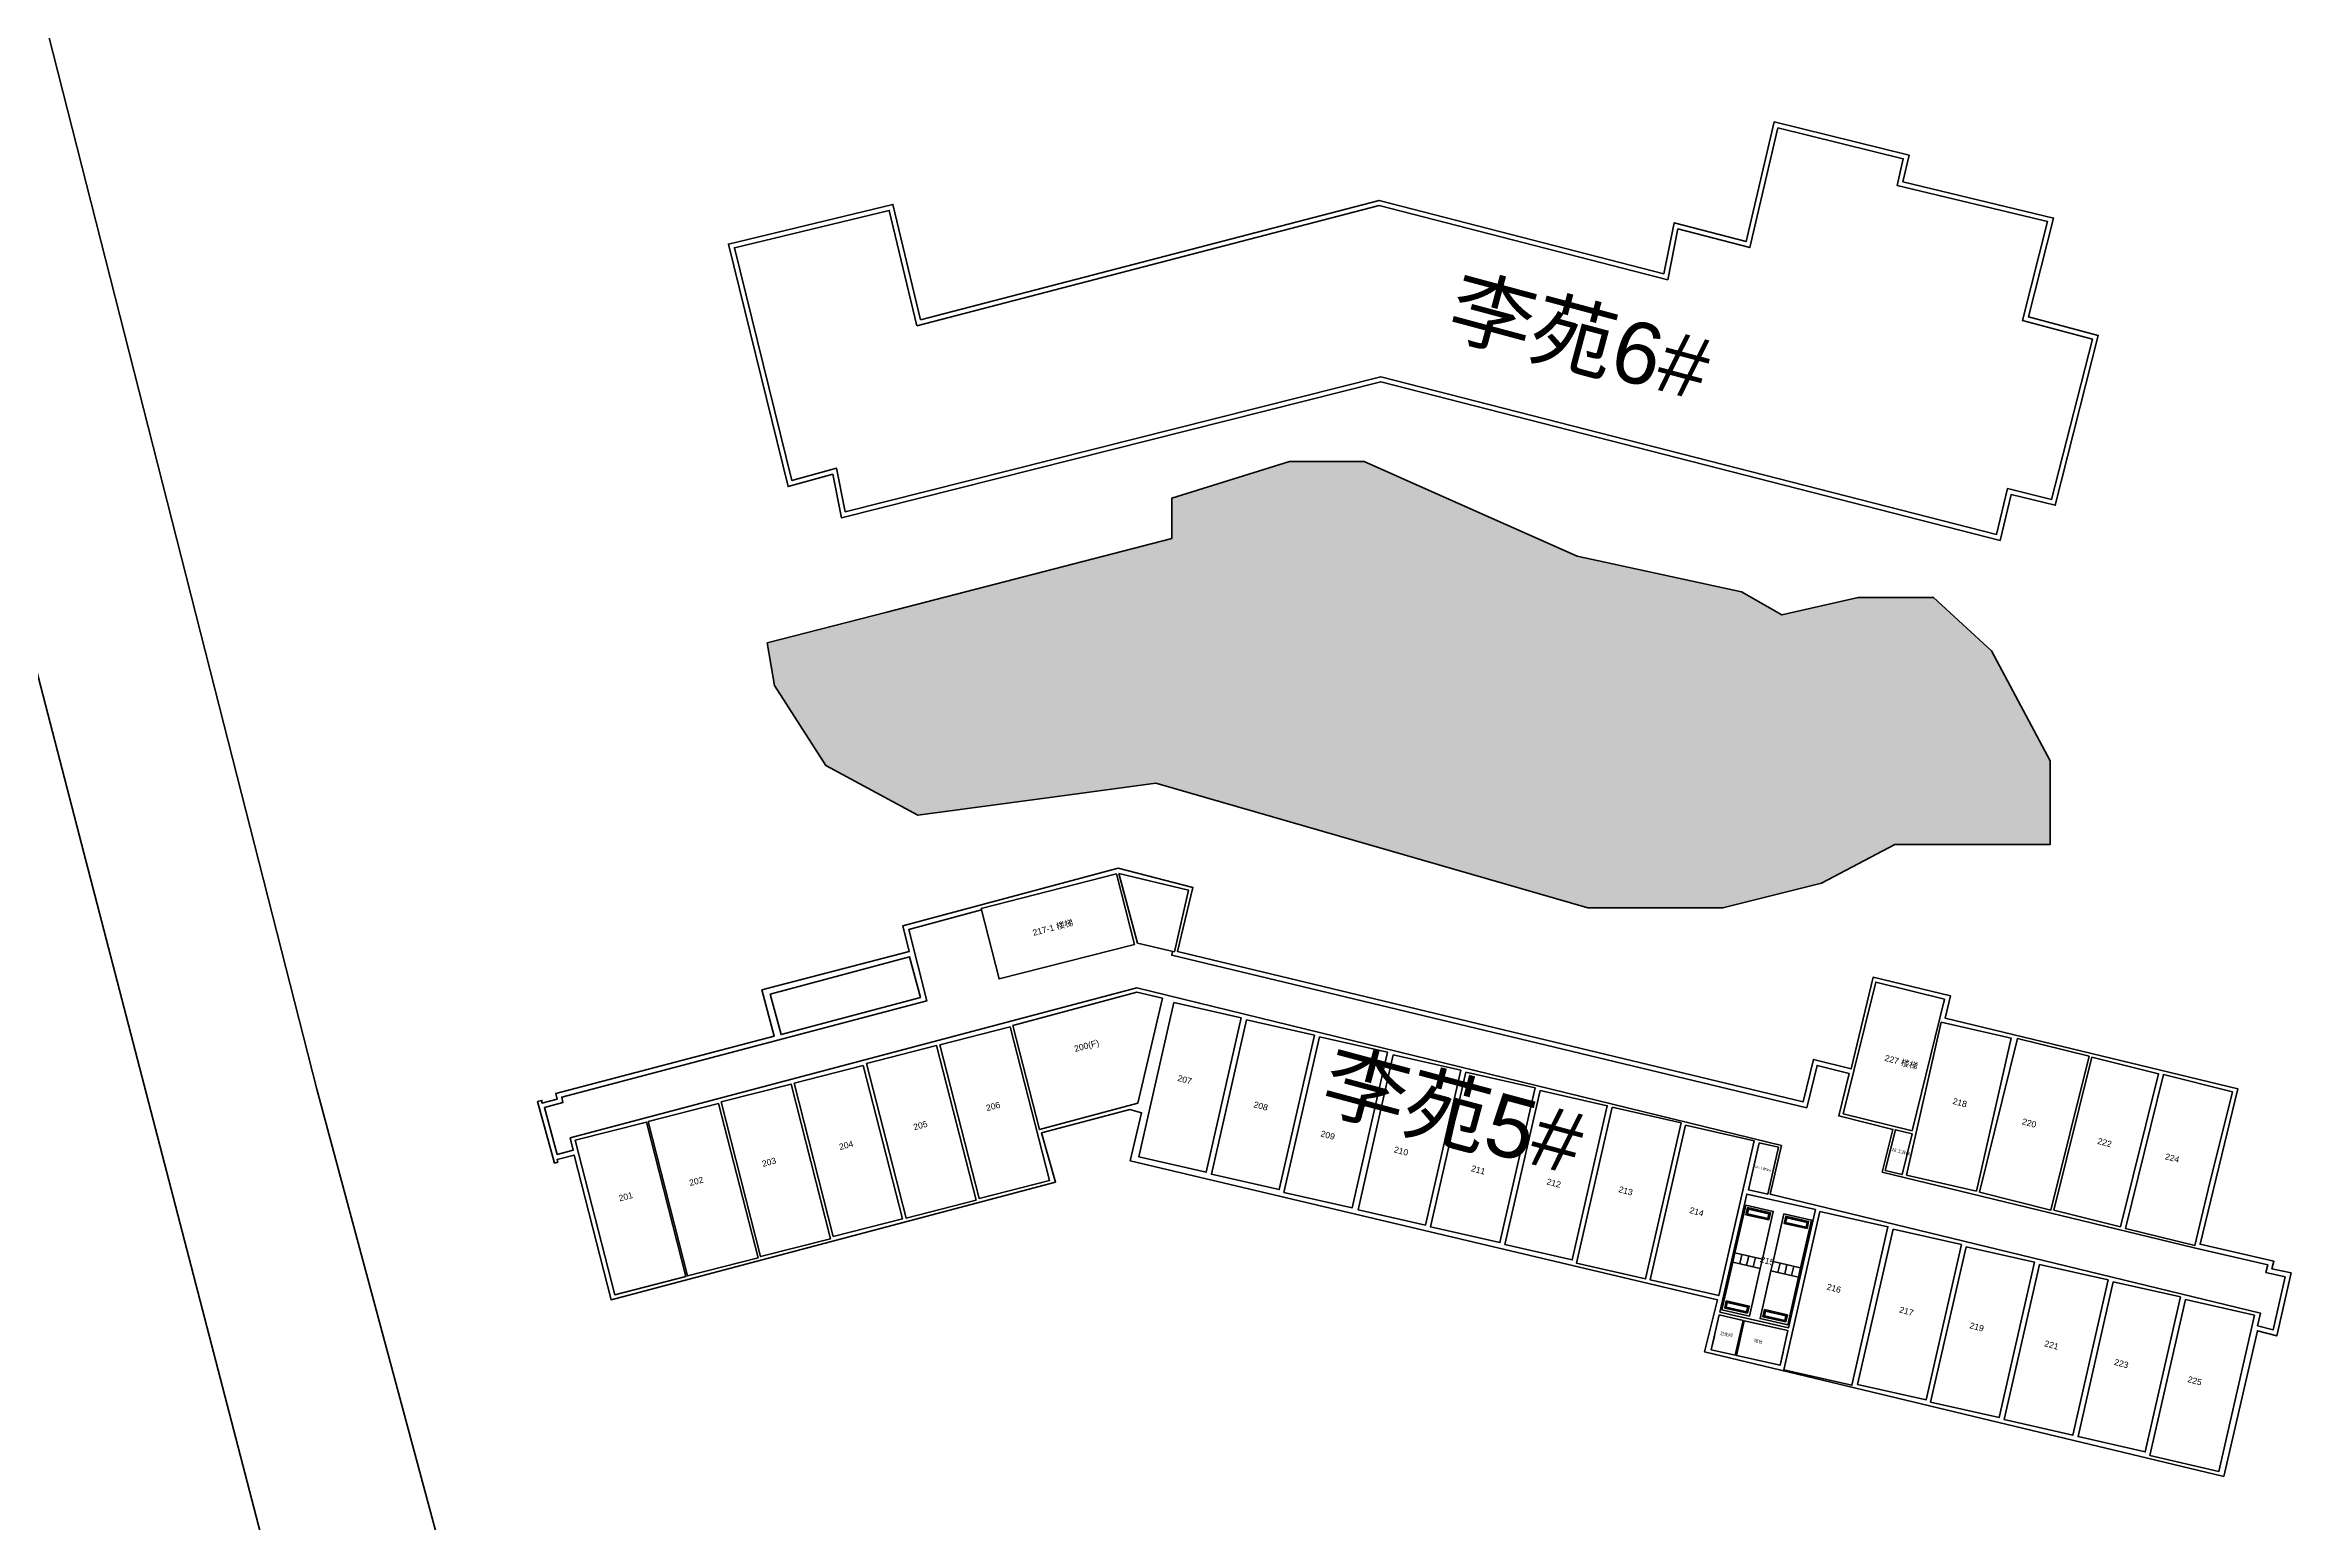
# Model space of a CAD drawing. Header units: millimetres. Extents: x -326080 to 309193, y -226399 to 796887.
# Drawn here: x 98151 to 207647, y 652706 to 724797 of the extents above; entities that cross this region are included whole.
import ezdxf

# ---------------------------------------------------------------- set-up
doc = ezdxf.new("R2010")
doc.units = ezdxf.units.MM
doc.layers.add('wall-floor', color=7, linetype='Continuous')
doc.styles.add('Annotative', font='arial.ttf')
doc.styles.get("Standard").update_dxf_attribs({"font": 'arial.ttf'})

msp = doc.modelspace()

# ---------------------------------------------------------------- hatches: boundary and pattern name
at = {"layer": 'wall-floor', "linetype": 'ByBlock', "lineweight": 211, "true_color": 0x58ba48, "transparency": 33554687}
h = msp.add_hatch(dxfattribs=at)
h.set_pattern_fill('AR-SAND', color=85, scale=0.5)
h.set_pattern_definition([(37.5, (2389.561, 17033.26), (-0.80001565, 24.47066187), [0, -19.304, 0, -21.59, 0, -20.6375]), (7.5, (2389.56, 17033.26), (22.4761642, 35.841255), [0, -10.414, 0, -17.399, 0, -6.6675]), (327.5, (2373.94, 17033.26), (39.5496185, 0.07185923), [0, -6.35, 0, -22.86, 0, -29.845]), (317.5, (2373.94, 17033.26), (38.1778226, 11.1464662), [0, -3.175, 0, -14.986, 0, -17.145])])
h.paths.add_polyline_path([(193043.496, 695252.697), (190220.94, 697850.198), (186547.141, 697850.198), (182828.525, 696999.295), (180857.227, 698118.904), (172837.581, 699865.502), (165893.204, 702955.637), (162464.542, 704481.336), (158814.421, 704481.336), (153079.72, 702686.931), (153079.72, 700716.413), (139190.95, 697133.644), (133367.538, 695631.428), (133714.88, 693548.311), (136223.805, 689652.051), (140704.059, 687233.684), (147379.622, 688129.372), (152303.368, 688790.012), (173365.04, 682710.442), (179950.983, 682710.442), (184755.036, 683922.202), (188339.23, 685803.15), (194342.76, 685803.15), (195910.838, 685803.15), (195910.838, 689878.544)])

# ---------------------------------------------------------------- linework, layer by layer
at = {"layer": 'wall-floor', "linetype": 'ByBlock', "lineweight": 211}
for p, q in [((180534.428, 665888.675), (180429.957, 665429.574)), ((181877.965, 665582.945), (180534.428, 665888.675)), ((180770.2, 665352.15), (180874.672, 665811.251)), ((181101.725, 665276.709), (181206.196, 665735.81)), ((181773.493, 665123.844), (180429.957, 665429.574)), ((181433.25, 665201.268), (181537.721, 665660.369)), ((181877.965, 665582.945), (181773.493, 665123.844)), ((182397.118, 665464.808), (182292.647, 665005.707)), ((183636.183, 664699.977), (182292.647, 665005.707)), ((183740.655, 665159.078), (182397.118, 665464.808)), ((182632.89, 664928.283), (182737.362, 665387.384)), ((182964.415, 664852.842), (183068.886, 665311.943)), ((183295.94, 664777.401), (183400.411, 665236.502)), ((183740.655, 665159.078), (183636.183, 664699.977)), ((179385.145, 661162.793), (179532.64, 661810.962))]:
    msp.add_line(p, q, dxfattribs=at)
for points in [[(81802.483, 789103.228), (96697.09, 731675.576), (106437.738, 693393.457), (111404.757, 673872.372), (123132.249, 630224.171), (131628.78, 598078.897), (118235.267, 545493.951)], [(73943.172, 786834.081), (79887.144, 764420.727), (85328.101, 743904.126), (93217.434, 711699.866), (99927.909, 685831.774), (110747.28, 644206.299), (107419.884, 643316.26), (119294.565, 596326.987), (107432.418, 548074.284), (93468.492, 552332.762), (89622.49, 537309.794), (84019.593, 515424.176), (92129.679, 513453.528), (87864.404, 496932.147), (100127.094, 493675.246), (87556.739, 444768.588), (52299.597, 500149.935), (39829.288, 517965.464), (35166.793, 528808.604), (28886.666, 552397.187)], [(140652.339, 711091.216), (139314.789, 716725.357), (131764.053, 714907.496), (134557.12, 703555.034), (136742.926, 704153.604), (137162.13, 702028.697), (163272.088, 708612.918), (193291.692, 700925.32), (193817.929, 703156.692), (195976.282, 702631.429), (197959.494, 710453.494), (194553.403, 711356.334), (195776.012, 716176.332), (188436.907, 717944.395), (188738.007, 719242.225), (182633.201, 720746.319), (181257.773, 714911.816), (177753.246, 715820.667), (177260.72, 713340.268), (163197.349, 716961.229), (140652.339, 711091.216)], [(133367.538, 695631.428), (133714.88, 693548.311), (136223.805, 689652.051), (140704.059, 687233.684), (147379.622, 688129.372), (152303.368, 688790.012), (173365.04, 682710.442), (179950.983, 682710.442), (184755.036, 683922.202), (188339.23, 685803.15), (194342.76, 685803.15), (195910.838, 685803.15), (195910.838, 689878.544), (193043.496, 695252.697), (190220.94, 697850.198), (186547.141, 697850.198), (182828.525, 696999.295), (180857.227, 698118.904), (172837.581, 699865.502), (165893.204, 702955.637), (162464.542, 704481.336), (158814.421, 704481.336), (153079.72, 702686.931), (153079.72, 700716.413), (139190.95, 697133.644), (133367.538, 695631.428)], [(139979.648, 681828.768), (140289.589, 680589.596), (133092.039, 678716.284), (133708.425, 676461.138), (123061.088, 673659.427), (123118.905, 673385.987), (122375.563, 673190.254), (122375.563, 673322.076), (122171.742, 673266.15), (122993.309, 670260.271), (123152.834, 670314.843), (123116.722, 670434.118), (123944.209, 670653.841), (125759.285, 663598.308), (147421.154, 669326.985), (146736.367, 671735.815), (151043.587, 672870.457), (151614.426, 672721.332), (151056.561, 670374.242), (179682.282, 663597.239), (179054.504, 661050.333), (204361.836, 654985.077), (206009.968, 662084.094), (206945.646, 661833.586), (207647.409, 664906.493), (206711.727, 665106.901), (206814.519, 665475.83), (203212.36, 666303.955), (205047.263, 673890.15), (190787.475, 677323.988), (191040.841, 678421.364), (187268.923, 679330.075), (186198.747, 674855.933), (184367.576, 675321.443), (183859.509, 673247.812), (153370.034, 680579.825), (154115.309, 683710.732), (150471.482, 684641.503), (139979.648, 681828.768)], [(150506.737, 684392.961), (151417.309, 680991.936), (153208.493, 680566.808), (153891.421, 683578.631), (150506.737, 684392.961)], [(143808.003, 682606.629), (140269.738, 681658.063), (141142.388, 678169.122), (123343.174, 673485.484), (123400.983, 673212.081), (122500.155, 672974.88), (123126.049, 670684.912), (123908.117, 670892.574), (123763.985, 671491.342), (151387.9, 678815.295), (182800.735, 671126.995)], [(202922.02, 666124.442), (187720.258, 669820.596), (188235.965, 671904.912), (185598.391, 672563.164), (186099.924, 674633.422), (184543.071, 675029.196), (184035.744, 672958.59), (153081.109, 680402.463), (153124.95, 680586.636)], [(145335.488, 676973.758), (146643.34, 671895.692), (151428.371, 673181.887), (152631.315, 678301.539), (151373.102, 678596.887), (145335.488, 676973.758)], [(190704.722, 678032.404), (190753.512, 678243.72)], [(203612.984, 668981.154), (204791.181, 673743.033), (201423.389, 674576.301), (199568.75, 667080.469), (202950.856, 666243.659), (203612.984, 668981.154)], [(182800.735, 671126.995), (182260.423, 668752.586), (206154.7, 662947.725), (206014.484, 662331.338), (206767.122, 662129.835), (207359.272, 664722.764), (206412.08, 664925.637), (206515.892, 665298.223), (202922.02, 666124.442)], [(179532.64, 661810.962), (179385.145, 661162.793), (180547.992, 660898.18), (179385.145, 661162.793), (179770.266, 662855.214), (180933.113, 662590.6), (180547.992, 660898.18)], [(180991.617, 662577.287), (183119.929, 662092.976), (182734.808, 660400.556), (180606.496, 660884.867), (180991.617, 662577.287)], [(182882.303, 661048.724), (182734.808, 660400.556), (180606.496, 660884.867), (180753.991, 661533.035)]]:
    msp.add_lwpolyline(points, dxfattribs=at)
for points in [[(140829.202, 711385.267), (139492.688, 717015.044), (131473.379, 715084.373), (134382.921, 703258.494), (136557.413, 703853.967), (136975.613, 701734.149), (163271.633, 708365.29), (193469.133, 700632.136), (193996.038, 702866.342), (196150.5, 702342.026), (198250.483, 710624.65), (194844.416, 711527.484), (196068.366, 716352.767), (188724.482, 718121.982), (189025.305, 719418.618), (182455.229, 721037.345), (181080.483, 715205.733), (177567.365, 716116.812), (177074.753, 713635.977), (163197.013, 717209.143)], [(143787.984, 682685.008), (150384.602, 684369.878), (151263.773, 680927.737), (144667.155, 679242.867)], [(133512.176, 678505.924), (140304.572, 680323.868), (140834.089, 678345.431), (134041.693, 676527.487)], [(185809.089, 672669.826), (189172.027, 671837.759), (190760.368, 678257.305), (187397.43, 679089.372)], [(153191.122, 678092.03), (156470.265, 677345.84), (154757.042, 669817.056), (151477.899, 670563.246)], [(141777.24, 676031.358), (145202.717, 676906.273), (147116.729, 669412.514), (143691.252, 668537.599)], [(156731.56, 677252.654), (160034.542, 676501.04), (158320.904, 668970.435), (155017.922, 669722.05)], [(188899.305, 669675.184), (192309.429, 668899.189), (194006.009, 676354.832), (190595.885, 677130.827)], [(138205.426, 675118.437), (141621.969, 675991.07), (143546.32, 668456.832), (140129.778, 667584.198)], [(160281.866, 676427.175), (163600.876, 675671.913), (161871.99, 668074.299), (158552.981, 668829.561)], [(192451.12, 668838.834), (195942.683, 667974.942), (197797.713, 675472.355), (194306.15, 676336.247)], [(134669.967, 674158.731), (138039.314, 675019.31), (139948.721, 667543.581), (136579.374, 666683.002)], [(163883.439, 675541.227), (167166.776, 674794.083), (165448.132, 667241.477), (162164.795, 667988.621)], [(167415.797, 674704.127), (170796.466, 673934.834), (169077.846, 666382.333), (165697.177, 667151.625)], [(196081.15, 667961.546), (199340.167, 667155.192), (201187.647, 674622.088), (197928.629, 675428.443)], [(131109.718, 673248.007), (134522.654, 674119.719), (136449.941, 666573.988), (133037.005, 665702.275)], [(171035.027, 673803.633), (174313.647, 673057.562), (172603.875, 665543.943), (169325.255, 666290.014)], [(127557.188, 672287.883), (130991.532, 673165.063), (132913.565, 665639.901), (129479.221, 664762.721)], [(174545.351, 672987.745), (177912.121, 672221.615), (176180.668, 664612.716), (172813.898, 665378.846)], [(124001.705, 671373.267), (127474.555, 672260.283), (129398.76, 664726.619), (125925.91, 663839.604)], [(178127.472, 672115.995), (181465.961, 671356.301), (179747.212, 663803.234), (176408.723, 664562.928)], [(181716.692, 671250.608), (182657.1, 671036.612), (182135.912, 668746.243), (181195.504, 668960.239)], [(187865.567, 669908.262), (188686.118, 669705.239), (189177.052, 671689.429), (188356.501, 671892.452)], [(179802.206, 662995.572), (181112.92, 668755.524), (184462.583, 667993.287), (183151.869, 662233.334)], [(181063.397, 668213.237), (182406.934, 667907.507), (181877.965, 665582.945), (180534.428, 665888.675)], [(182187.656, 667492.057), (181073.445, 667745.603), (181152.543, 668093.198), (182266.754, 667839.652)], [(182142.465, 667563.874), (181145.263, 667790.794), (181197.734, 668021.38), (182194.936, 667794.461)], [(182926.087, 667789.37), (184269.624, 667483.64), (183740.655, 665159.078), (182397.118, 665464.808)], [(184683.062, 667909.871), (187992.966, 667156.681), (186235.19, 659432.111), (182925.287, 660185.3)], [(184050.346, 667068.19), (182936.135, 667321.736), (183015.233, 667669.331), (184129.444, 667415.785)], [(184005.155, 667140.007), (183007.953, 667366.927), (183060.424, 667597.513), (184057.626, 667370.594)], [(188241.981, 667047.991), (191580.995, 666288.177), (189856.82, 658711.265), (186517.806, 659471.08)], [(191800.894, 666186.112), (195139.908, 665426.298), (193415.734, 657849.386), (190076.719, 658609.2)], [(180429.957, 665429.574), (181773.493, 665123.844), (181244.524, 662799.282), (179900.988, 663105.012)], [(182292.647, 665005.707), (183636.183, 664699.977), (183107.214, 662375.415), (181763.678, 662681.145)], [(195385.342, 665324.737), (198725.394, 664564.687), (197002.326, 656992.639), (193662.274, 657752.689)], [(198980.378, 664477.406), (202253.936, 663732.487), (200534.566, 656176.691), (197261.008, 656921.61)], [(202496.115, 663604.365), (205862.342, 662838.358), (204130.963, 655229.784), (200764.735, 655995.791)], [(181151.378, 662938.12), (180037.168, 663191.665), (180116.265, 663539.26), (181230.476, 663285.715)], [(181106.187, 663009.937), (180108.985, 663236.857), (180161.456, 663467.443), (181158.658, 663240.523)], [(183014.068, 662514.252), (181899.858, 662767.798), (181978.955, 663115.393), (183093.166, 662861.848)], [(182968.877, 662586.07), (181971.675, 662812.99), (182024.146, 663043.576), (183021.348, 662816.656)]]:
    msp.add_lwpolyline(points, close=True, dxfattribs=at)

# ---------------------------------------------------------------- texts
for s, height, rotation, p in [('李苑6#', 3000, 345, (166377.011, 710751.82)), ('217-1 楼梯', 300, 15, (146345.566, 681341.682)), ('李苑5#', 3000, 345, (160213.758, 672994.337)), ('207', 300, 345, (153337.772, 674279.33)), ('227 楼梯', 300, 345, (187805.339, 675257.505)), ('218', 300, 345, (191123.879, 673156.767)), ('205', 300, 15, (140529.282, 671863.206)), ('206', 300, 15, (144074.876, 672793.926)), ('208', 300, 345, (157047.149, 672991.661)), ('220', 300, 345, (194508.782, 672161.677)), ('204', 300, 15, (136912.037, 670896.685)), ('209', 300, 345, (160312.287, 671570.788)), ('222', 300, 345, (198181.31, 671210.814)), ('203', 300, 15, (133151.547, 670073.358)), ('210', 300, 345, (163888.4, 670793.745)), ('211', 300, 345, (167647.828, 669874.945)), ('226-1 清洁间', 100, 345, (181503.96, 670048.796)), ('226 工具间', 150, 345, (188051.384, 670892.137)), ('224', 300, 345, (201477.729, 670458.973)), ('202', 300, 15, (129605.934, 669142.628)), ('212', 300, 345, (171330.113, 669231.968)), ('213', 300, 345, (174834.929, 668855.046)), ('201', 300, 15, (126167.778, 668390.893)), ('214', 300, 345, (178295.373, 667835.147)), ('215', 300, 345, (181735.371, 665439.401)), ('216', 300, 345, (184985.149, 664103.703)), ('217', 300, 345, (188521.079, 662985.443)), ('219', 300, 345, (191948.696, 662219.126)), ('卫生间', 150, 350, (179788.205, 661894.239)), ('阳台', 150, 350, (181461.655, 661535.81)), ('221', 300, 345, (195594.244, 661335.776)), ('223', 300, 345, (198996.779, 660430.344)), ('225', 300, 345, (202576.039, 659591.167))]:
    msp.add_text(s, height=height, rotation=rotation, dxfattribs=at).set_placement(p)
at = {"layer": 'wall-floor', "linetype": 'ByBlock', "lineweight": 211, "style": 'Annotative'}
msp.add_text('200(F)', height=300, rotation=15, dxfattribs=at).set_placement((148375.37, 675682.883))

doc.saveas('drawing.dxf')
